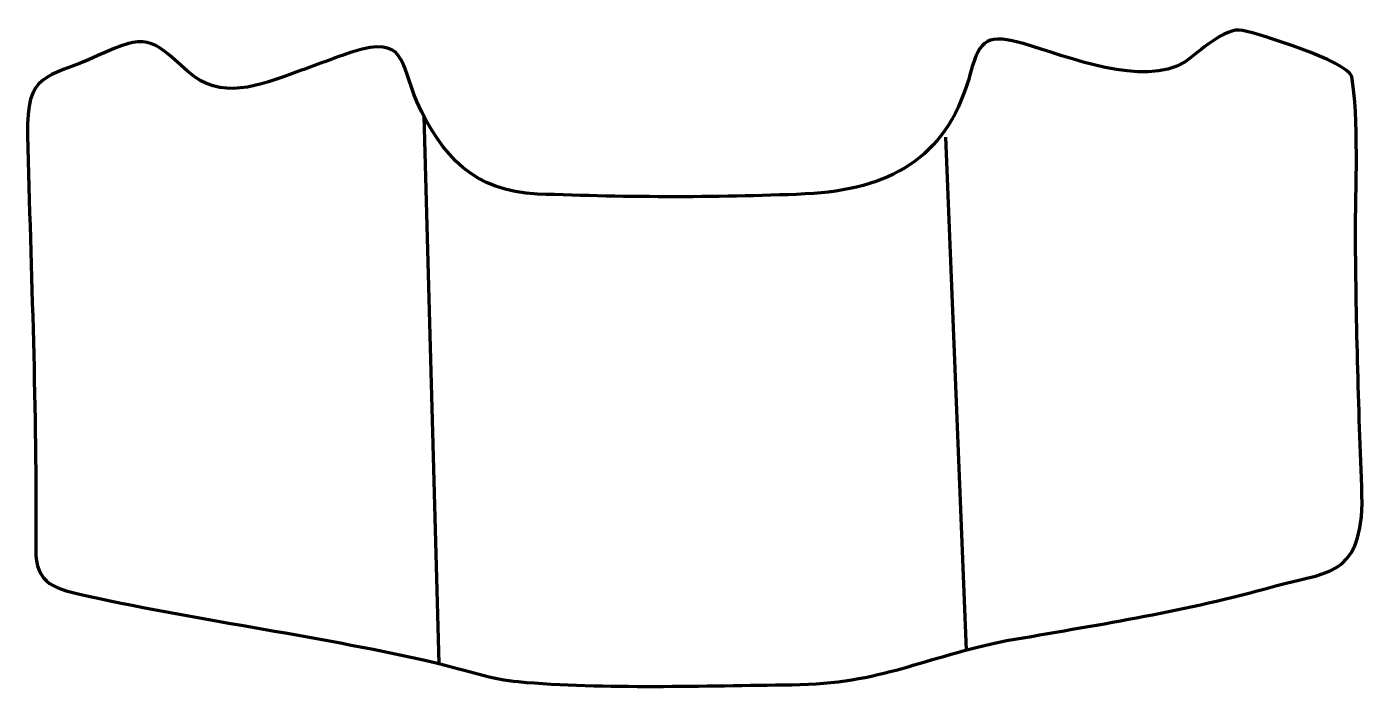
# Model space of a CAD drawing. Header units: millimetres. Extents: x -463 to -35, y 275 to 488.
import ezdxf

# ---------------------------------------------------------------- set-up
doc = ezdxf.new("R2010")
doc.units = ezdxf.units.MM
doc.header["$MEASUREMENT"] = 0
doc.layers.add('layer 2', color=7, linetype='Continuous')
doc.layers.add('layer 3', color=7, linetype='Continuous')

msp = doc.modelspace()

# ---------------------------------------------------------------- linework, layer by layer
at = {"layer": 'layer 2', "color": 140, "lineweight": 158}
for points in [[(-335.4612, 458.9298), (-335.4612, 458.9298), (-330.6561, 283.7014), (-330.6561, 283.7014)], [(-168.5761, 452.1963), (-168.5761, 452.1963), (-161.9633, 287.9994), (-161.9633, 287.9994)]]:
    msp.add_open_spline(points, degree=3, dxfattribs=at)
at = {"layer": 'layer 3', "color": 242, "lineweight": 158}
msp.add_open_spline([(-358.1612, 479.517), (-341.3722, 484.6457), (-343.015, 476.4516), (-337.7072, 463.5472), (-337.7072, 463.5472), (-329.6617, 445.9261), (-319.2833, 434.8864), (-299.0829, 433.9505), (-299.0829, 433.9505), (-270.0206, 432.8428), (-239.7922, 432.7073), (-210.7472, 434.1012), (-210.7472, 434.1012), (-184.6986, 436.1586), (-167.4757, 446.6134), (-160.5609, 472.865), (-160.5609, 472.865), (-157.6896, 483.766), (-154.7997, 485.3271), (-143.3531, 482.0502), (-143.3531, 482.0502), (-129.4423, 477.9111), (-105.3341, 467.9086), (-91.9676, 476.2927), (-91.9676, 476.2927), (-87.3894, 479.3952), (-79.263, 487.5176), (-73.5851, 486.331), (-73.5851, 486.331), (-67.5431, 484.9435), (-40.506, 476.6997), (-38.6354, 471.5365), (-38.6354, 471.5365), (-36.2834, 459.1691), (-37.4249, 434.4734), (-37.4128, 420.7295), (-37.4128, 420.7295), (-37.3003, 392.0396), (-36.3124, 363.5624), (-35.2532, 334.9029), (-35.2532, 334.9029), (-36.3117, 310.8666), (-45.8865, 313.4379), (-66.2862, 307.6252), (-66.2862, 307.6252), (-94.2664, 299.9879), (-120.6546, 295.9684), (-149.0397, 291.0021), (-149.0397, 291.0021), (-175.298, 285.8567), (-188.9748, 277.1536), (-217.6763, 276.8765), (-217.6763, 276.8765), (-245.6774, 276.6015), (-277.602, 275.4235), (-305.2578, 277.8706), (-305.2578, 277.8706), (-313.3733, 278.5886), (-322.1196, 281.5661), (-330.6561, 283.7014), (-330.6561, 283.7014), (-367.9141, 292.4197), (-405.5946, 297.1115), (-442.7297, 305.2088), (-442.7297, 305.2088), (-453.302, 307.5141), (-459.7265, 308.8567), (-459.6222, 320.4191), (-459.6222, 320.4191), (-459.1998, 364.6949), (-461.1639, 408.6066), (-462.2635, 452.8241), (-462.2635, 452.8241), (-462.508, 473.2357), (-456.8131, 470.4757), (-439.7195, 478.2597), (-439.7195, 478.2597), (-424.0659, 485.388), (-422.947, 484.0563), (-411.0963, 473.2849), (-411.0963, 473.2849), (-400.4283, 463.5885), (-388.2132, 468.6967), (-376.078, 473.0462), (-376.078, 473.0462), (-370.0886, 475.1929), (-364.1914, 477.4623), (-358.1612, 479.517)], degree=3, knots=[0, 0, 0, 0, 0.04347826, 0.04347826, 0.04347826, 0.04347826, 0.08695652, 0.08695652, 0.08695652, 0.08695652, 0.13043478, 0.13043478, 0.13043478, 0.13043478, 0.17391304, 0.17391304, 0.17391304, 0.17391304, 0.2173913, 0.2173913, 0.2173913, 0.2173913, 0.26086957, 0.26086957, 0.26086957, 0.26086957, 0.30434783, 0.30434783, 0.30434783, 0.30434783, 0.34782609, 0.34782609, 0.34782609, 0.34782609, 0.39130435, 0.39130435, 0.39130435, 0.39130435, 0.43478261, 0.43478261, 0.43478261, 0.43478261, 0.47826087, 0.47826087, 0.47826087, 0.47826087, 0.52173913, 0.52173913, 0.52173913, 0.52173913, 0.56521739, 0.56521739, 0.56521739, 0.56521739, 0.60869565, 0.60869565, 0.60869565, 0.60869565, 0.65217391, 0.65217391, 0.65217391, 0.65217391, 0.69565217, 0.69565217, 0.69565217, 0.69565217, 0.73913043, 0.73913043, 0.73913043, 0.73913043, 0.7826087, 0.7826087, 0.7826087, 0.7826087, 0.82608696, 0.82608696, 0.82608696, 0.82608696, 0.86956522, 0.86956522, 0.86956522, 0.86956522, 0.91304348, 0.91304348, 0.91304348, 0.91304348, 1, 1, 1, 1], dxfattribs=at)

doc.saveas('drawing.dxf')
